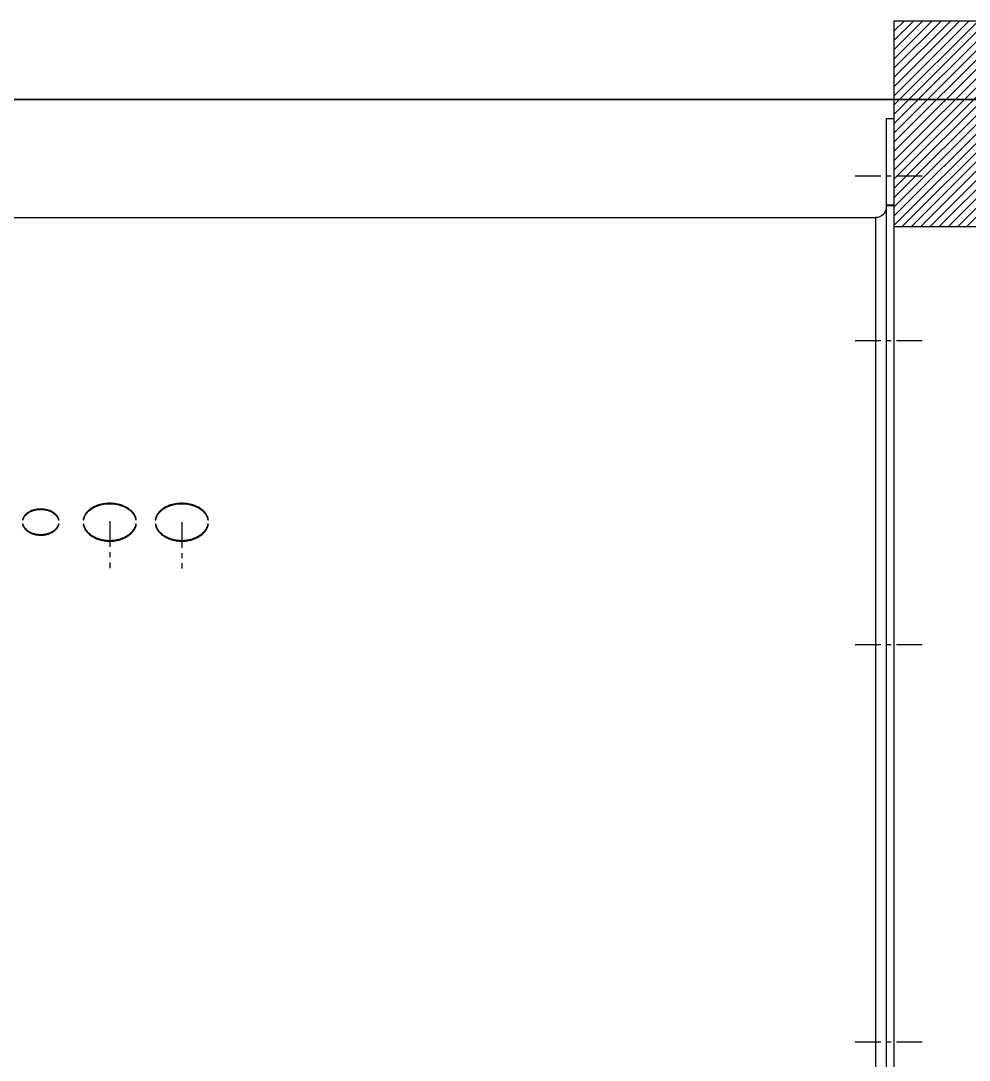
# Model space of a CAD drawing. Header units: millimetres. Extents: x -379292 to 1221486, y 92049 to 447512.
# Drawn here: x 180781 to 181241, y 276052 to 276557 of the extents above; entities that cross this region are included whole.
import ezdxf

# ---------------------------------------------------------------- set-up
doc = ezdxf.new("R2010")
doc.units = ezdxf.units.MM
doc.linetypes.add('CENTER', pattern=[2, 1.25, -0.25, 0.25, -0.25])
for name, color, linetype, lineweight in [('0-KRCN-SHT YAĞMURSUYUBORUSU-100', 3, 'PISSU_LINE50', 35), ('_Systemair', 3, 'Continuous', 30), ('_Systemair Ventilation Equipments', 7, 'Continuous', 30)]:
    doc.layers.add(name, color=color, linetype=linetype, lineweight=lineweight)
doc.styles.add('MUF', font='isocpeur.ttf')
doc.linetypes.add('PISSU_LINE50', pattern='A,50,-10,["C",MUF,S=10,R=0,X=1,Y=-5],0', length=60)

# ---------------------------------------------------------------- blocks, each defined once
blk = doc.blocks.new('RSA 1000')
at = {"layer": '_Systemair Ventilation Equipments'}
for p, q in [((9723.068, 3740.256), (9623.068, 3740.256)), ((9723.068, 3620.256), (9723.068, 3740.256))]:
    blk.add_line(p, q, dxfattribs=at)
at = {"layer": '_Systemair Ventilation Equipments', "color": 3, "linetype": 'Continuous'}
for p, q in [((9719.554, 3730.256), (9709.554, 3740.256)), ((9720.003, 3730.256), (9710.003, 3740.256)), ((9720.452, 3730.256), (9710.452, 3740.256)), ((9720.901, 3730.256), (9710.901, 3740.256)), ((9721.35, 3730.256), (9711.35, 3740.256)), ((9721.799, 3730.256), (9711.799, 3740.256)), ((9722.248, 3730.256), (9712.248, 3740.256)), ((9722.697, 3730.256), (9712.697, 3740.256)), ((9723.068, 3730.333), (9713.146, 3740.256)), ((9723.068, 3730.782), (9713.595, 3740.256)), ((9723.068, 3731.231), (9714.044, 3740.256)), ((9723.068, 3731.68), (9714.493, 3740.256)), ((9723.068, 3732.129), (9714.942, 3740.256)), ((9723.068, 3732.578), (9715.391, 3740.256)), ((9723.068, 3733.027), (9715.84, 3740.256)), ((9723.068, 3733.476), (9716.289, 3740.256)), ((9723.068, 3733.925), (9716.738, 3740.256)), ((9723.068, 3734.374), (9717.187, 3740.256)), ((9723.068, 3734.823), (9717.636, 3740.256)), ((9723.068, 3735.273), (9718.085, 3740.256)), ((9723.068, 3735.722), (9718.534, 3740.256)), ((9723.068, 3736.171), (9718.983, 3740.256)), ((9723.068, 3736.62), (9719.432, 3740.256)), ((9723.068, 3737.069), (9719.881, 3740.256)), ((9723.068, 3737.518), (9720.33, 3740.256)), ((9723.068, 3737.967), (9720.779, 3740.256)), ((9723.068, 3738.416), (9721.228, 3740.256)), ((9723.068, 3738.865), (9721.677, 3740.256)), ((9723.068, 3739.314), (9722.126, 3740.256)), ((9723.068, 3739.763), (9722.575, 3740.256)), ((9723.068, 3740.212), (9723.024, 3740.256))]:
    blk.add_line(p, q, dxfattribs=at)
at = {"layer": '_Systemair Ventilation Equipments', "color": 7, "linetype": 'Continuous'}
blk.add_line((9623.068, 3730.256), (9723.068, 3730.256), dxfattribs=at)
blk = doc.blocks.new('AXC 1000 L')
at = {"layer": '_Systemair Ventilation Equipments'}
for p, q in [((9987.764, 3625.006), (9987.764, 3735.506)), ((9988.164, 3735.506), (9988.164, 3625.006))]:
    blk.add_line(p, q, dxfattribs=at)
at = {"layer": '_Systemair Ventilation Equipments', "color": 7, "linetype": 'Continuous'}
for p, q in [((9988.164, 3735.506), (9987.764, 3735.506)), ((9987.764, 3731.302), (9988.164, 3731.302)), ((9988.164, 3731.298), (9987.764, 3731.298)), ((10030.764, 3730.706), (9988.664, 3730.706)), ((10021.775, 3716.739), (10021.825, 3716.756)), ((10021.825, 3716.756), (10021.875, 3716.771)), ((10021.887, 3716.752), (10021.837, 3716.737)), ((10021.875, 3716.771), (10021.927, 3716.785)), ((10021.938, 3716.765), (10021.887, 3716.752)), ((10021.927, 3716.785), (10021.98, 3716.797)), ((10021.99, 3716.777), (10021.938, 3716.765)), ((10021.98, 3716.797), (10022.033, 3716.807)), ((10022.042, 3716.788), (10021.99, 3716.777)), ((10022.033, 3716.807), (10022.087, 3716.816)), ((10022.095, 3716.796), (10022.042, 3716.788)), ((10022.087, 3716.816), (10022.142, 3716.824)), ((10022.148, 3716.803), (10022.095, 3716.796)), ((10022.142, 3716.824), (10022.197, 3716.829)), ((10022.202, 3716.809), (10022.148, 3716.803)), ((10022.197, 3716.829), (10022.253, 3716.834)), ((10022.256, 3716.813), (10022.202, 3716.809)), ((10022.253, 3716.834), (10022.308, 3716.836)), ((10022.31, 3716.815), (10022.256, 3716.813)), ((10022.308, 3716.836), (10022.364, 3716.837)), ((10022.364, 3716.816), (10022.31, 3716.815)), ((10022.364, 3716.837), (10022.419, 3716.836)), ((10022.418, 3716.815), (10022.364, 3716.816)), ((10022.472, 3716.813), (10022.418, 3716.815)), ((10022.419, 3716.836), (10022.475, 3716.834)), ((10022.527, 3716.809), (10022.472, 3716.813)), ((10022.475, 3716.834), (10022.53, 3716.829)), ((10022.58, 3716.803), (10022.527, 3716.809)), ((10022.53, 3716.829), (10022.585, 3716.824)), ((10022.634, 3716.796), (10022.58, 3716.803)), ((10022.585, 3716.824), (10022.64, 3716.816)), ((10022.687, 3716.787), (10022.634, 3716.796)), ((10022.64, 3716.816), (10022.694, 3716.807)), ((10022.739, 3716.777), (10022.687, 3716.787)), ((10022.694, 3716.807), (10022.748, 3716.797)), ((10022.79, 3716.765), (10022.739, 3716.777)), ((10022.748, 3716.797), (10022.8, 3716.785)), ((10022.841, 3716.752), (10022.79, 3716.765)), ((10022.8, 3716.785), (10022.852, 3716.771)), ((10022.89, 3716.737), (10022.841, 3716.752)), ((10022.852, 3716.771), (10022.904, 3716.756)), ((10022.904, 3716.756), (10022.954, 3716.739)), ((10025.275, 3716.739), (10025.325, 3716.756)), ((10025.325, 3716.756), (10025.375, 3716.771)), ((10025.387, 3716.752), (10025.337, 3716.737)), ((10025.375, 3716.771), (10025.427, 3716.785)), ((10025.438, 3716.765), (10025.387, 3716.752)), ((10025.427, 3716.785), (10025.48, 3716.797)), ((10025.49, 3716.777), (10025.438, 3716.765)), ((10025.48, 3716.797), (10025.533, 3716.807)), ((10025.542, 3716.788), (10025.49, 3716.777)), ((10025.533, 3716.807), (10025.587, 3716.816)), ((10025.595, 3716.796), (10025.542, 3716.788)), ((10025.587, 3716.816), (10025.642, 3716.824)), ((10025.648, 3716.803), (10025.595, 3716.796)), ((10025.642, 3716.824), (10025.697, 3716.829)), ((10025.702, 3716.809), (10025.648, 3716.803)), ((10025.697, 3716.829), (10025.753, 3716.834)), ((10025.756, 3716.813), (10025.702, 3716.809)), ((10025.753, 3716.834), (10025.808, 3716.836)), ((10025.81, 3716.815), (10025.756, 3716.813)), ((10025.808, 3716.836), (10025.864, 3716.837)), ((10025.864, 3716.816), (10025.81, 3716.815)), ((10025.864, 3716.837), (10025.919, 3716.836)), ((10025.918, 3716.815), (10025.864, 3716.816)), ((10025.972, 3716.813), (10025.918, 3716.815)), ((10025.919, 3716.836), (10025.975, 3716.834)), ((10026.027, 3716.809), (10025.972, 3716.813)), ((10025.975, 3716.834), (10026.03, 3716.829)), ((10026.08, 3716.803), (10026.027, 3716.809)), ((10026.03, 3716.829), (10026.085, 3716.824)), ((10026.134, 3716.796), (10026.08, 3716.803)), ((10026.085, 3716.824), (10026.14, 3716.816)), ((10026.187, 3716.787), (10026.134, 3716.796)), ((10026.14, 3716.816), (10026.194, 3716.807)), ((10026.239, 3716.777), (10026.187, 3716.787)), ((10026.194, 3716.807), (10026.248, 3716.797)), ((10026.29, 3716.765), (10026.239, 3716.777)), ((10026.248, 3716.797), (10026.3, 3716.785)), ((10026.341, 3716.752), (10026.29, 3716.765)), ((10026.3, 3716.785), (10026.352, 3716.771)), ((10026.39, 3716.737), (10026.341, 3716.752)), ((10026.352, 3716.771), (10026.404, 3716.756)), ((10026.404, 3716.756), (10026.454, 3716.739)), ((10021.134, 3716.226), (10021.153, 3716.263)), ((10021.153, 3716.263), (10021.174, 3716.298)), ((10021.182, 3716.257), (10021.164, 3716.222)), ((10021.174, 3716.298), (10021.198, 3716.334)), ((10021.203, 3716.292), (10021.182, 3716.257)), ((10021.198, 3716.334), (10021.223, 3716.368)), ((10021.227, 3716.327), (10021.203, 3716.292)), ((10021.223, 3716.368), (10021.251, 3716.402)), ((10021.252, 3716.361), (10021.227, 3716.327)), ((10021.251, 3716.402), (10021.281, 3716.434)), ((10021.279, 3716.393), (10021.252, 3716.361)), ((10021.308, 3716.425), (10021.279, 3716.393)), ((10021.281, 3716.434), (10021.313, 3716.466)), ((10021.339, 3716.456), (10021.308, 3716.425)), ((10021.313, 3716.466), (10021.347, 3716.497)), ((10021.372, 3716.486), (10021.339, 3716.456)), ((10021.347, 3716.497), (10021.383, 3716.527)), ((10021.406, 3716.515), (10021.372, 3716.486)), ((10021.383, 3716.527), (10021.42, 3716.556)), ((10021.443, 3716.542), (10021.406, 3716.515)), ((10021.42, 3716.556), (10021.459, 3716.583)), ((10021.481, 3716.569), (10021.443, 3716.542)), ((10021.459, 3716.583), (10021.5, 3716.609)), ((10021.521, 3716.595), (10021.481, 3716.569)), ((10021.5, 3716.609), (10021.542, 3716.634)), ((10021.562, 3716.619), (10021.521, 3716.595)), ((10021.542, 3716.634), (10021.585, 3716.658)), ((10021.605, 3716.642), (10021.562, 3716.619)), ((10021.585, 3716.658), (10021.631, 3716.68)), ((10021.649, 3716.664), (10021.605, 3716.642)), ((10021.631, 3716.68), (10021.678, 3716.702)), ((10021.694, 3716.684), (10021.649, 3716.664)), ((10021.678, 3716.702), (10021.726, 3716.721)), ((10021.741, 3716.703), (10021.694, 3716.684)), ((10021.726, 3716.721), (10021.775, 3716.739)), ((10021.788, 3716.721), (10021.741, 3716.703)), ((10021.837, 3716.737), (10021.788, 3716.721)), ((10022.939, 3716.721), (10022.89, 3716.737)), ((10022.987, 3716.703), (10022.939, 3716.721)), ((10022.954, 3716.739), (10023.003, 3716.721)), ((10023.034, 3716.684), (10022.987, 3716.703)), ((10023.003, 3716.721), (10023.051, 3716.701)), ((10023.079, 3716.664), (10023.034, 3716.684)), ((10023.051, 3716.701), (10023.097, 3716.681)), ((10023.123, 3716.642), (10023.079, 3716.664)), ((10023.097, 3716.681), (10023.142, 3716.658)), ((10023.166, 3716.619), (10023.123, 3716.642)), ((10023.142, 3716.658), (10023.186, 3716.635)), ((10023.207, 3716.595), (10023.166, 3716.619)), ((10023.186, 3716.635), (10023.228, 3716.61)), ((10023.247, 3716.569), (10023.207, 3716.595)), ((10023.228, 3716.61), (10023.269, 3716.583)), ((10023.285, 3716.542), (10023.247, 3716.569)), ((10023.269, 3716.583), (10023.308, 3716.556)), ((10023.321, 3716.514), (10023.285, 3716.542)), ((10023.308, 3716.556), (10023.345, 3716.527)), ((10023.356, 3716.485), (10023.321, 3716.514)), ((10023.345, 3716.527), (10023.381, 3716.498)), ((10023.389, 3716.455), (10023.356, 3716.485)), ((10023.381, 3716.498), (10023.414, 3716.467)), ((10023.421, 3716.424), (10023.389, 3716.455)), ((10023.414, 3716.467), (10023.446, 3716.435)), ((10023.45, 3716.392), (10023.421, 3716.424)), ((10023.446, 3716.435), (10023.476, 3716.403)), ((10023.477, 3716.359), (10023.45, 3716.392)), ((10023.476, 3716.403), (10023.503, 3716.369)), ((10023.502, 3716.326), (10023.477, 3716.359)), ((10023.525, 3716.292), (10023.502, 3716.326)), ((10023.503, 3716.369), (10023.529, 3716.335)), ((10023.546, 3716.257), (10023.525, 3716.292)), ((10023.529, 3716.335), (10023.553, 3716.299)), ((10023.565, 3716.221), (10023.546, 3716.257)), ((10023.553, 3716.299), (10023.574, 3716.263)), ((10023.574, 3716.263), (10023.594, 3716.226)), ((10024.634, 3716.226), (10024.653, 3716.263)), ((10024.653, 3716.263), (10024.674, 3716.298)), ((10024.682, 3716.257), (10024.664, 3716.222)), ((10024.674, 3716.298), (10024.698, 3716.334)), ((10024.703, 3716.292), (10024.682, 3716.257)), ((10024.698, 3716.334), (10024.723, 3716.368)), ((10024.727, 3716.327), (10024.703, 3716.292)), ((10024.723, 3716.368), (10024.751, 3716.402)), ((10024.752, 3716.361), (10024.727, 3716.327)), ((10024.751, 3716.402), (10024.781, 3716.434)), ((10024.779, 3716.393), (10024.752, 3716.361)), ((10024.808, 3716.425), (10024.779, 3716.393)), ((10024.781, 3716.434), (10024.813, 3716.466)), ((10024.839, 3716.456), (10024.808, 3716.425)), ((10024.813, 3716.466), (10024.847, 3716.497)), ((10024.872, 3716.486), (10024.839, 3716.456)), ((10024.847, 3716.497), (10024.883, 3716.527)), ((10024.906, 3716.515), (10024.872, 3716.486)), ((10024.883, 3716.527), (10024.92, 3716.556)), ((10024.943, 3716.542), (10024.906, 3716.515)), ((10024.92, 3716.556), (10024.959, 3716.583)), ((10024.981, 3716.569), (10024.943, 3716.542)), ((10024.959, 3716.583), (10025, 3716.609)), ((10025.021, 3716.595), (10024.981, 3716.569)), ((10025, 3716.609), (10025.042, 3716.634)), ((10025.062, 3716.619), (10025.021, 3716.595)), ((10025.042, 3716.634), (10025.085, 3716.658)), ((10025.105, 3716.642), (10025.062, 3716.619)), ((10025.085, 3716.658), (10025.131, 3716.68)), ((10025.149, 3716.664), (10025.105, 3716.642)), ((10025.131, 3716.68), (10025.178, 3716.702)), ((10025.194, 3716.684), (10025.149, 3716.664)), ((10025.178, 3716.702), (10025.226, 3716.721)), ((10025.241, 3716.703), (10025.194, 3716.684)), ((10025.226, 3716.721), (10025.275, 3716.739)), ((10025.288, 3716.721), (10025.241, 3716.703)), ((10025.337, 3716.737), (10025.288, 3716.721)), ((10026.439, 3716.721), (10026.39, 3716.737)), ((10026.487, 3716.703), (10026.439, 3716.721)), ((10026.454, 3716.739), (10026.503, 3716.721)), ((10026.534, 3716.684), (10026.487, 3716.703)), ((10026.503, 3716.721), (10026.551, 3716.701)), ((10026.579, 3716.664), (10026.534, 3716.684)), ((10026.551, 3716.701), (10026.597, 3716.681)), ((10026.623, 3716.642), (10026.579, 3716.664)), ((10026.597, 3716.681), (10026.642, 3716.658)), ((10026.666, 3716.619), (10026.623, 3716.642)), ((10026.642, 3716.658), (10026.686, 3716.635)), ((10026.707, 3716.595), (10026.666, 3716.619)), ((10026.686, 3716.635), (10026.728, 3716.61)), ((10026.747, 3716.569), (10026.707, 3716.595)), ((10026.728, 3716.61), (10026.769, 3716.583)), ((10026.785, 3716.542), (10026.747, 3716.569)), ((10026.769, 3716.583), (10026.808, 3716.556)), ((10026.821, 3716.514), (10026.785, 3716.542)), ((10026.808, 3716.556), (10026.845, 3716.527)), ((10026.856, 3716.485), (10026.821, 3716.514)), ((10026.845, 3716.527), (10026.881, 3716.498)), ((10026.889, 3716.455), (10026.856, 3716.485)), ((10026.881, 3716.498), (10026.914, 3716.467)), ((10026.921, 3716.424), (10026.889, 3716.455)), ((10026.914, 3716.467), (10026.946, 3716.435)), ((10026.95, 3716.392), (10026.921, 3716.424)), ((10026.946, 3716.435), (10026.976, 3716.403)), ((10026.977, 3716.359), (10026.95, 3716.392)), ((10026.976, 3716.403), (10027.003, 3716.369)), ((10027.002, 3716.326), (10026.977, 3716.359)), ((10027.025, 3716.292), (10027.002, 3716.326)), ((10027.003, 3716.369), (10027.029, 3716.335)), ((10027.046, 3716.257), (10027.025, 3716.292)), ((10027.029, 3716.335), (10027.053, 3716.299)), ((10027.065, 3716.221), (10027.046, 3716.257)), ((10027.053, 3716.299), (10027.074, 3716.263)), ((10027.074, 3716.263), (10027.094, 3716.226)), ((10028.422, 3716.231), (10028.443, 3716.256)), ((10028.443, 3716.256), (10028.466, 3716.281)), ((10028.471, 3716.248), (10028.45, 3716.223)), ((10028.466, 3716.281), (10028.49, 3716.306)), ((10028.492, 3716.271), (10028.471, 3716.248)), ((10028.49, 3716.306), (10028.516, 3716.329)), ((10028.516, 3716.294), (10028.492, 3716.271)), ((10028.516, 3716.329), (10028.543, 3716.351)), ((10028.54, 3716.317), (10028.516, 3716.294)), ((10028.567, 3716.338), (10028.54, 3716.317)), ((10028.543, 3716.351), (10028.572, 3716.373)), ((10028.594, 3716.359), (10028.567, 3716.338)), ((10028.572, 3716.373), (10028.602, 3716.393)), ((10028.623, 3716.378), (10028.594, 3716.359)), ((10028.602, 3716.393), (10028.633, 3716.412)), ((10028.654, 3716.397), (10028.623, 3716.378)), ((10028.633, 3716.412), (10028.666, 3716.431)), ((10028.685, 3716.415), (10028.654, 3716.397)), ((10028.666, 3716.431), (10028.7, 3716.448)), ((10028.718, 3716.431), (10028.685, 3716.415)), ((10028.7, 3716.448), (10028.735, 3716.464)), ((10028.751, 3716.447), (10028.718, 3716.431)), ((10028.735, 3716.464), (10028.771, 3716.479)), ((10028.786, 3716.461), (10028.751, 3716.447)), ((10028.771, 3716.479), (10028.808, 3716.493)), ((10028.822, 3716.474), (10028.786, 3716.461)), ((10028.808, 3716.493), (10028.846, 3716.506)), ((10028.858, 3716.486), (10028.822, 3716.474)), ((10028.846, 3716.506), (10028.885, 3716.517)), ((10028.896, 3716.497), (10028.858, 3716.486)), ((10028.885, 3716.517), (10028.924, 3716.527)), ((10028.934, 3716.507), (10028.896, 3716.497)), ((10028.924, 3716.527), (10028.964, 3716.536)), ((10028.973, 3716.516), (10028.934, 3716.507)), ((10028.964, 3716.536), (10029.005, 3716.543)), ((10029.013, 3716.523), (10028.973, 3716.516)), ((10029.005, 3716.543), (10029.046, 3716.549)), ((10029.052, 3716.529), (10029.013, 3716.523)), ((10029.046, 3716.549), (10029.088, 3716.554)), ((10029.092, 3716.533), (10029.052, 3716.529)), ((10029.088, 3716.554), (10029.13, 3716.557)), ((10029.133, 3716.537), (10029.092, 3716.533)), ((10029.13, 3716.557), (10029.172, 3716.559)), ((10029.173, 3716.539), (10029.133, 3716.537)), ((10029.172, 3716.559), (10029.214, 3716.56)), ((10029.214, 3716.539), (10029.173, 3716.539)), ((10029.214, 3716.56), (10029.256, 3716.559)), ((10029.255, 3716.539), (10029.214, 3716.539)), ((10029.295, 3716.537), (10029.255, 3716.539)), ((10029.256, 3716.559), (10029.298, 3716.557)), ((10029.336, 3716.533), (10029.295, 3716.537)), ((10029.298, 3716.557), (10029.34, 3716.554)), ((10029.376, 3716.529), (10029.336, 3716.533)), ((10029.34, 3716.554), (10029.382, 3716.549)), ((10029.416, 3716.523), (10029.376, 3716.529)), ((10029.382, 3716.549), (10029.423, 3716.543)), ((10029.455, 3716.516), (10029.416, 3716.523)), ((10029.423, 3716.543), (10029.464, 3716.536)), ((10029.494, 3716.507), (10029.455, 3716.516)), ((10029.464, 3716.536), (10029.504, 3716.527)), ((10029.532, 3716.497), (10029.494, 3716.507)), ((10029.504, 3716.527), (10029.544, 3716.517)), ((10029.569, 3716.487), (10029.532, 3716.497)), ((10029.544, 3716.517), (10029.583, 3716.505)), ((10029.605, 3716.475), (10029.569, 3716.487)), ((10029.583, 3716.505), (10029.621, 3716.493)), ((10029.641, 3716.461), (10029.605, 3716.475)), ((10029.621, 3716.493), (10029.658, 3716.479)), ((10029.675, 3716.447), (10029.641, 3716.461)), ((10029.658, 3716.479), (10029.694, 3716.464)), ((10029.709, 3716.432), (10029.675, 3716.447)), ((10029.694, 3716.464), (10029.729, 3716.448)), ((10029.742, 3716.415), (10029.709, 3716.432)), ((10029.729, 3716.448), (10029.762, 3716.43)), ((10029.774, 3716.397), (10029.742, 3716.415)), ((10029.762, 3716.43), (10029.795, 3716.412)), ((10029.804, 3716.379), (10029.774, 3716.397)), ((10029.795, 3716.412), (10029.827, 3716.392)), ((10029.833, 3716.359), (10029.804, 3716.379)), ((10029.827, 3716.392), (10029.857, 3716.372)), ((10029.86, 3716.339), (10029.833, 3716.359)), ((10029.857, 3716.372), (10029.885, 3716.351)), ((10029.887, 3716.317), (10029.86, 3716.339)), ((10029.885, 3716.351), (10029.913, 3716.328)), ((10029.912, 3716.295), (10029.887, 3716.317)), ((10029.935, 3716.272), (10029.912, 3716.295)), ((10029.913, 3716.328), (10029.938, 3716.305)), ((10029.957, 3716.248), (10029.935, 3716.272)), ((10029.938, 3716.305), (10029.962, 3716.281)), ((10029.978, 3716.223), (10029.957, 3716.248)), ((10029.962, 3716.281), (10029.985, 3716.256)), ((10029.985, 3716.256), (10030.006, 3716.231)), ((10021.073, 3716.035), (10021.08, 3716.074)), ((10021.103, 3716.035), (10021.073, 3716.035)), ((10021.073, 3715.823), (10021.103, 3715.823)), ((10021.08, 3715.784), (10021.073, 3715.823)), ((10021.08, 3716.074), (10021.09, 3716.113)), ((10021.09, 3715.745), (10021.08, 3715.784)), ((10021.09, 3716.113), (10021.102, 3716.151)), ((10021.103, 3715.706), (10021.09, 3715.745)), ((10021.102, 3716.151), (10021.117, 3716.188)), ((10021.11, 3716.074), (10021.103, 3716.035)), ((10021.103, 3715.823), (10021.103, 3715.706)), ((10021.103, 3715.823), (10021.11, 3715.785)), ((10021.12, 3716.111), (10021.11, 3716.074)), ((10021.11, 3715.785), (10021.12, 3715.747)), ((10021.117, 3716.188), (10021.134, 3716.226)), ((10021.133, 3716.149), (10021.12, 3716.111)), ((10021.12, 3715.747), (10021.132, 3715.71)), ((10021.147, 3716.185), (10021.133, 3716.149)), ((10021.164, 3716.222), (10021.147, 3716.185)), ((10023.581, 3716.185), (10023.565, 3716.221)), ((10023.596, 3716.148), (10023.581, 3716.185)), ((10023.594, 3716.226), (10023.611, 3716.189)), ((10023.595, 3715.709), (10023.607, 3715.747)), ((10023.608, 3716.111), (10023.596, 3716.148)), ((10023.607, 3715.747), (10023.617, 3715.785)), ((10023.617, 3716.073), (10023.608, 3716.111)), ((10023.611, 3716.189), (10023.625, 3716.152)), ((10023.625, 3716.035), (10023.617, 3716.073)), ((10023.617, 3715.785), (10023.625, 3715.823)), ((10023.625, 3716.152), (10023.638, 3716.113)), ((10023.655, 3716.035), (10023.625, 3716.035)), ((10023.625, 3715.706), (10023.625, 3715.823)), ((10023.625, 3715.823), (10023.655, 3715.823)), ((10023.638, 3715.745), (10023.625, 3715.707)), ((10023.638, 3716.113), (10023.648, 3716.075)), ((10023.648, 3715.784), (10023.638, 3715.745)), ((10023.648, 3716.075), (10023.655, 3716.035)), ((10023.655, 3715.823), (10023.648, 3715.784)), ((10024.573, 3716.035), (10024.58, 3716.074)), ((10024.603, 3716.035), (10024.573, 3716.035)), ((10024.573, 3715.823), (10024.603, 3715.823)), ((10024.58, 3715.784), (10024.573, 3715.823)), ((10024.58, 3716.074), (10024.59, 3716.113)), ((10024.59, 3715.745), (10024.58, 3715.784)), ((10024.59, 3716.113), (10024.602, 3716.151)), ((10024.603, 3715.706), (10024.59, 3715.745)), ((10024.602, 3716.151), (10024.617, 3716.188)), ((10024.61, 3716.074), (10024.603, 3716.035)), ((10024.603, 3715.823), (10024.603, 3715.706)), ((10024.603, 3715.823), (10024.61, 3715.785)), ((10024.62, 3716.111), (10024.61, 3716.074)), ((10024.61, 3715.785), (10024.62, 3715.747)), ((10024.617, 3716.188), (10024.634, 3716.226)), ((10024.633, 3716.149), (10024.62, 3716.111)), ((10024.62, 3715.747), (10024.632, 3715.71)), ((10024.647, 3716.185), (10024.633, 3716.149)), ((10024.664, 3716.222), (10024.647, 3716.185)), ((10027.081, 3716.185), (10027.065, 3716.221)), ((10027.096, 3716.148), (10027.081, 3716.185)), ((10027.094, 3716.226), (10027.111, 3716.189)), ((10027.095, 3715.709), (10027.107, 3715.747)), ((10027.108, 3716.111), (10027.096, 3716.148)), ((10027.107, 3715.747), (10027.117, 3715.785)), ((10027.117, 3716.073), (10027.108, 3716.111)), ((10027.111, 3716.189), (10027.125, 3716.152)), ((10027.125, 3716.035), (10027.117, 3716.073)), ((10027.117, 3715.785), (10027.125, 3715.823)), ((10027.125, 3716.152), (10027.138, 3716.113)), ((10027.155, 3716.035), (10027.125, 3716.035)), ((10027.125, 3715.706), (10027.125, 3715.823)), ((10027.125, 3715.823), (10027.155, 3715.823)), ((10027.138, 3715.745), (10027.125, 3715.707)), ((10027.138, 3716.113), (10027.148, 3716.075)), ((10027.148, 3715.784), (10027.138, 3715.745)), ((10027.148, 3716.075), (10027.155, 3716.035)), ((10027.155, 3715.823), (10027.148, 3715.784)), ((10028.327, 3716.035), (10028.335, 3716.065)), ((10028.357, 3716.035), (10028.327, 3716.035)), ((10028.327, 3715.823), (10028.357, 3715.823)), ((10028.335, 3715.794), (10028.327, 3715.823)), ((10028.335, 3716.065), (10028.344, 3716.093)), ((10028.345, 3715.764), (10028.335, 3715.794)), ((10028.344, 3716.093), (10028.356, 3716.122)), ((10028.356, 3715.736), (10028.345, 3715.764)), ((10028.356, 3716.122), (10028.37, 3716.15)), ((10028.37, 3715.707), (10028.356, 3715.736)), ((10028.365, 3716.064), (10028.357, 3716.035)), ((10028.357, 3715.823), (10028.357, 3715.735)), ((10028.357, 3715.823), (10028.365, 3715.795)), ((10028.375, 3716.091), (10028.365, 3716.064)), ((10028.365, 3715.795), (10028.375, 3715.767)), ((10028.37, 3716.15), (10028.385, 3716.177)), ((10028.386, 3716.119), (10028.375, 3716.091)), ((10028.375, 3715.767), (10028.386, 3715.739)), ((10028.385, 3716.177), (10028.403, 3716.204)), ((10028.4, 3716.146), (10028.386, 3716.119)), ((10028.386, 3715.739), (10028.4, 3715.712)), ((10028.415, 3716.172), (10028.4, 3716.146)), ((10028.403, 3716.204), (10028.422, 3716.231)), ((10028.432, 3716.198), (10028.415, 3716.172)), ((10028.45, 3716.223), (10028.432, 3716.198)), ((10029.996, 3716.198), (10029.978, 3716.223)), ((10030.013, 3716.172), (10029.996, 3716.198)), ((10030.006, 3716.231), (10030.025, 3716.204)), ((10030.028, 3716.145), (10030.013, 3716.172)), ((10030.025, 3716.204), (10030.042, 3716.178)), ((10030.042, 3716.118), (10030.028, 3716.145)), ((10030.028, 3715.712), (10030.041, 3715.739)), ((10030.041, 3715.739), (10030.053, 3715.767)), ((10030.042, 3716.178), (10030.058, 3716.15)), ((10030.053, 3716.091), (10030.042, 3716.118)), ((10030.063, 3716.063), (10030.053, 3716.091)), ((10030.053, 3715.767), (10030.063, 3715.795)), ((10030.058, 3716.15), (10030.071, 3716.122)), ((10030.072, 3715.736), (10030.058, 3715.708)), ((10030.071, 3716.035), (10030.063, 3716.063)), ((10030.063, 3715.795), (10030.071, 3715.823)), ((10030.071, 3716.122), (10030.083, 3716.094)), ((10030.101, 3716.035), (10030.071, 3716.035)), ((10030.071, 3715.735), (10030.071, 3715.823)), ((10030.071, 3715.823), (10030.101, 3715.823)), ((10030.083, 3715.765), (10030.072, 3715.736)), ((10030.083, 3716.094), (10030.093, 3716.065)), ((10030.093, 3715.794), (10030.083, 3715.765)), ((10030.093, 3716.065), (10030.101, 3716.035)), ((10030.101, 3715.823), (10030.093, 3715.794)), ((10021.117, 3715.668), (10021.103, 3715.706)), ((10021.134, 3715.63), (10021.117, 3715.668)), ((10021.132, 3715.71), (10021.147, 3715.672)), ((10021.153, 3715.593), (10021.134, 3715.63)), ((10021.147, 3715.672), (10021.163, 3715.635)), ((10021.175, 3715.556), (10021.153, 3715.593)), ((10021.163, 3715.635), (10021.182, 3715.599)), ((10021.199, 3715.52), (10021.175, 3715.556)), ((10021.182, 3715.599), (10021.203, 3715.563)), ((10021.224, 3715.484), (10021.199, 3715.52)), ((10021.203, 3715.563), (10021.226, 3715.528)), ((10021.252, 3715.45), (10021.224, 3715.484)), ((10021.226, 3715.528), (10021.251, 3715.494)), ((10021.251, 3715.494), (10021.278, 3715.461)), ((10021.282, 3715.416), (10021.252, 3715.45)), ((10021.278, 3715.461), (10021.307, 3715.428)), ((10021.313, 3715.384), (10021.282, 3715.416)), ((10021.307, 3715.428), (10021.339, 3715.396)), ((10021.347, 3715.352), (10021.313, 3715.384)), ((10021.339, 3715.396), (10021.372, 3715.365)), ((10021.382, 3715.322), (10021.347, 3715.352)), ((10021.372, 3715.365), (10021.407, 3715.334)), ((10021.42, 3715.292), (10021.382, 3715.322)), ((10021.407, 3715.334), (10021.443, 3715.306)), ((10021.459, 3715.263), (10021.42, 3715.292)), ((10021.443, 3715.306), (10021.481, 3715.278)), ((10021.5, 3715.236), (10021.459, 3715.263)), ((10021.481, 3715.278), (10021.521, 3715.251)), ((10021.542, 3715.21), (10021.5, 3715.236)), ((10021.521, 3715.251), (10021.562, 3715.226)), ((10023.166, 3715.226), (10023.207, 3715.251)), ((10023.228, 3715.236), (10023.186, 3715.21)), ((10023.207, 3715.251), (10023.247, 3715.278)), ((10023.269, 3715.263), (10023.228, 3715.236)), ((10023.247, 3715.278), (10023.285, 3715.306)), ((10023.308, 3715.292), (10023.269, 3715.263)), ((10023.285, 3715.306), (10023.322, 3715.335)), ((10023.345, 3715.321), (10023.308, 3715.292)), ((10023.322, 3715.335), (10023.356, 3715.364)), ((10023.381, 3715.352), (10023.345, 3715.321)), ((10023.356, 3715.364), (10023.389, 3715.395)), ((10023.415, 3715.384), (10023.381, 3715.352)), ((10023.389, 3715.395), (10023.42, 3715.427)), ((10023.447, 3715.417), (10023.415, 3715.384)), ((10023.42, 3715.427), (10023.449, 3715.459)), ((10023.477, 3715.451), (10023.447, 3715.417)), ((10023.449, 3715.459), (10023.476, 3715.493)), ((10023.476, 3715.493), (10023.501, 3715.528)), ((10023.504, 3715.485), (10023.477, 3715.451)), ((10023.501, 3715.528), (10023.524, 3715.563)), ((10023.53, 3715.521), (10023.504, 3715.485)), ((10023.524, 3715.563), (10023.546, 3715.599)), ((10023.553, 3715.556), (10023.53, 3715.521)), ((10023.546, 3715.599), (10023.564, 3715.635)), ((10023.575, 3715.593), (10023.553, 3715.556)), ((10023.564, 3715.635), (10023.581, 3715.672)), ((10023.594, 3715.63), (10023.575, 3715.593)), ((10023.581, 3715.672), (10023.595, 3715.709)), ((10023.611, 3715.668), (10023.594, 3715.63)), ((10023.625, 3715.707), (10023.611, 3715.668)), ((10024.617, 3715.668), (10024.603, 3715.706)), ((10024.634, 3715.63), (10024.617, 3715.668)), ((10024.632, 3715.71), (10024.647, 3715.672)), ((10024.653, 3715.593), (10024.634, 3715.63)), ((10024.647, 3715.672), (10024.663, 3715.635)), ((10024.675, 3715.556), (10024.653, 3715.593)), ((10024.663, 3715.635), (10024.682, 3715.599)), ((10024.699, 3715.52), (10024.675, 3715.556)), ((10024.682, 3715.599), (10024.703, 3715.563)), ((10024.724, 3715.484), (10024.699, 3715.52)), ((10024.703, 3715.563), (10024.726, 3715.528)), ((10024.752, 3715.45), (10024.724, 3715.484)), ((10024.726, 3715.528), (10024.751, 3715.494)), ((10024.751, 3715.494), (10024.778, 3715.461)), ((10024.782, 3715.416), (10024.752, 3715.45)), ((10024.778, 3715.461), (10024.807, 3715.428)), ((10024.813, 3715.384), (10024.782, 3715.416)), ((10024.807, 3715.428), (10024.839, 3715.396)), ((10024.847, 3715.352), (10024.813, 3715.384)), ((10024.839, 3715.396), (10024.872, 3715.365)), ((10024.882, 3715.322), (10024.847, 3715.352)), ((10024.872, 3715.365), (10024.907, 3715.334)), ((10024.92, 3715.292), (10024.882, 3715.322)), ((10024.907, 3715.334), (10024.943, 3715.306)), ((10024.959, 3715.263), (10024.92, 3715.292)), ((10024.943, 3715.306), (10024.981, 3715.278)), ((10025, 3715.236), (10024.959, 3715.263)), ((10024.981, 3715.278), (10025.021, 3715.251)), ((10025.042, 3715.21), (10025, 3715.236)), ((10025.021, 3715.251), (10025.062, 3715.226)), ((10026.666, 3715.226), (10026.707, 3715.251)), ((10026.728, 3715.236), (10026.686, 3715.21)), ((10026.707, 3715.251), (10026.747, 3715.278)), ((10026.769, 3715.263), (10026.728, 3715.236)), ((10026.747, 3715.278), (10026.785, 3715.306)), ((10026.808, 3715.292), (10026.769, 3715.263)), ((10026.785, 3715.306), (10026.822, 3715.335)), ((10026.845, 3715.321), (10026.808, 3715.292)), ((10026.822, 3715.335), (10026.856, 3715.364)), ((10026.881, 3715.352), (10026.845, 3715.321)), ((10026.856, 3715.364), (10026.889, 3715.395)), ((10026.915, 3715.384), (10026.881, 3715.352)), ((10026.889, 3715.395), (10026.92, 3715.427)), ((10026.947, 3715.417), (10026.915, 3715.384)), ((10026.92, 3715.427), (10026.949, 3715.459)), ((10026.977, 3715.451), (10026.947, 3715.417)), ((10026.949, 3715.459), (10026.976, 3715.493)), ((10026.976, 3715.493), (10027.001, 3715.528)), ((10027.004, 3715.485), (10026.977, 3715.451)), ((10027.001, 3715.528), (10027.024, 3715.563)), ((10027.03, 3715.521), (10027.004, 3715.485)), ((10027.024, 3715.563), (10027.046, 3715.599)), ((10027.053, 3715.556), (10027.03, 3715.521)), ((10027.046, 3715.599), (10027.064, 3715.635)), ((10027.075, 3715.593), (10027.053, 3715.556)), ((10027.064, 3715.635), (10027.081, 3715.672)), ((10027.094, 3715.63), (10027.075, 3715.593)), ((10027.081, 3715.672), (10027.095, 3715.709)), ((10027.111, 3715.668), (10027.094, 3715.63)), ((10027.125, 3715.707), (10027.111, 3715.668)), ((10028.386, 3715.68), (10028.37, 3715.707)), ((10028.403, 3715.652), (10028.386, 3715.68)), ((10028.4, 3715.712), (10028.415, 3715.685)), ((10028.422, 3715.626), (10028.403, 3715.652)), ((10028.415, 3715.685), (10028.432, 3715.659)), ((10028.443, 3715.6), (10028.422, 3715.626)), ((10028.432, 3715.659), (10028.45, 3715.633)), ((10028.465, 3715.574), (10028.443, 3715.6)), ((10028.45, 3715.633), (10028.471, 3715.608)), ((10028.489, 3715.55), (10028.465, 3715.574)), ((10028.471, 3715.608), (10028.493, 3715.584)), ((10028.515, 3715.526), (10028.489, 3715.55)), ((10028.493, 3715.584), (10028.516, 3715.56)), ((10028.542, 3715.504), (10028.515, 3715.526)), ((10028.516, 3715.56), (10028.541, 3715.537)), ((10028.541, 3715.537), (10028.568, 3715.515)), ((10028.57, 3715.482), (10028.542, 3715.504)), ((10028.568, 3715.515), (10028.595, 3715.494)), ((10028.6, 3715.461), (10028.57, 3715.482)), ((10028.595, 3715.494), (10028.624, 3715.474)), ((10028.632, 3715.441), (10028.6, 3715.461)), ((10028.624, 3715.474), (10028.654, 3715.455)), ((10028.665, 3715.422), (10028.632, 3715.441)), ((10028.654, 3715.455), (10028.686, 3715.437)), ((10028.698, 3715.404), (10028.665, 3715.422)), ((10028.686, 3715.437), (10028.719, 3715.42)), ((10028.733, 3715.387), (10028.698, 3715.404)), ((10028.719, 3715.42), (10028.752, 3715.404)), ((10028.769, 3715.372), (10028.733, 3715.387)), ((10028.752, 3715.404), (10028.787, 3715.389)), ((10028.806, 3715.358), (10028.769, 3715.372)), ((10028.787, 3715.389), (10028.823, 3715.376)), ((10028.845, 3715.344), (10028.806, 3715.358)), ((10028.823, 3715.376), (10028.859, 3715.363)), ((10028.884, 3715.333), (10028.845, 3715.344)), ((10028.859, 3715.363), (10028.896, 3715.352)), ((10028.923, 3715.322), (10028.884, 3715.333)), ((10028.896, 3715.352), (10028.934, 3715.342)), ((10028.964, 3715.313), (10028.923, 3715.322)), ((10028.934, 3715.342), (10028.973, 3715.333)), ((10029.005, 3715.305), (10028.964, 3715.313)), ((10028.973, 3715.333), (10029.012, 3715.326)), ((10029.046, 3715.299), (10029.005, 3715.305)), ((10029.012, 3715.326), (10029.052, 3715.32)), ((10029.087, 3715.294), (10029.046, 3715.299)), ((10029.052, 3715.32), (10029.092, 3715.315)), ((10029.129, 3715.29), (10029.087, 3715.294)), ((10029.092, 3715.315), (10029.133, 3715.312)), ((10029.171, 3715.288), (10029.129, 3715.29)), ((10029.133, 3715.312), (10029.173, 3715.31)), ((10029.214, 3715.287), (10029.171, 3715.288)), ((10029.173, 3715.31), (10029.214, 3715.309)), ((10029.214, 3715.309), (10029.255, 3715.31)), ((10029.256, 3715.288), (10029.214, 3715.287)), ((10029.255, 3715.31), (10029.295, 3715.312)), ((10029.298, 3715.29), (10029.256, 3715.288)), ((10029.295, 3715.312), (10029.336, 3715.315)), ((10029.34, 3715.294), (10029.298, 3715.29)), ((10029.336, 3715.315), (10029.376, 3715.32)), ((10029.382, 3715.299), (10029.34, 3715.294)), ((10029.376, 3715.32), (10029.415, 3715.326)), ((10029.423, 3715.305), (10029.382, 3715.299)), ((10029.415, 3715.326), (10029.455, 3715.333)), ((10029.464, 3715.313), (10029.423, 3715.305)), ((10029.455, 3715.333), (10029.493, 3715.342)), ((10029.504, 3715.322), (10029.464, 3715.313)), ((10029.493, 3715.342), (10029.532, 3715.352)), ((10029.543, 3715.332), (10029.504, 3715.322)), ((10029.532, 3715.352), (10029.569, 3715.364)), ((10029.582, 3715.344), (10029.543, 3715.332)), ((10029.569, 3715.364), (10029.606, 3715.376)), ((10029.62, 3715.357), (10029.582, 3715.344)), ((10029.606, 3715.376), (10029.642, 3715.39)), ((10029.657, 3715.371), (10029.62, 3715.357)), ((10029.642, 3715.39), (10029.677, 3715.405)), ((10029.693, 3715.387), (10029.657, 3715.371)), ((10029.677, 3715.405), (10029.71, 3715.421)), ((10029.728, 3715.403), (10029.693, 3715.387)), ((10029.71, 3715.421), (10029.743, 3715.438)), ((10029.762, 3715.421), (10029.728, 3715.403)), ((10029.743, 3715.438), (10029.774, 3715.456)), ((10029.795, 3715.44), (10029.762, 3715.421)), ((10029.774, 3715.456), (10029.805, 3715.475)), ((10029.826, 3715.46), (10029.795, 3715.44)), ((10029.805, 3715.475), (10029.834, 3715.495)), ((10029.856, 3715.481), (10029.826, 3715.46)), ((10029.834, 3715.495), (10029.861, 3715.516)), ((10029.885, 3715.503), (10029.856, 3715.481)), ((10029.861, 3715.516), (10029.888, 3715.538)), ((10029.912, 3715.526), (10029.885, 3715.503)), ((10029.888, 3715.538), (10029.912, 3715.561)), ((10029.912, 3715.561), (10029.936, 3715.584)), ((10029.938, 3715.55), (10029.912, 3715.526)), ((10029.936, 3715.584), (10029.957, 3715.608)), ((10029.963, 3715.575), (10029.938, 3715.55)), ((10029.957, 3715.608), (10029.977, 3715.633)), ((10029.985, 3715.6), (10029.963, 3715.575)), ((10029.977, 3715.633), (10029.996, 3715.659)), ((10030.006, 3715.626), (10029.985, 3715.6)), ((10029.996, 3715.659), (10030.013, 3715.685)), ((10030.025, 3715.653), (10030.006, 3715.626)), ((10030.013, 3715.685), (10030.028, 3715.712)), ((10030.042, 3715.68), (10030.025, 3715.653)), ((10030.058, 3715.708), (10030.042, 3715.68)), ((10021.586, 3715.185), (10021.542, 3715.21)), ((10021.562, 3715.226), (10021.605, 3715.202)), ((10021.631, 3715.162), (10021.586, 3715.185)), ((10021.605, 3715.202), (10021.649, 3715.179)), ((10021.677, 3715.14), (10021.631, 3715.162)), ((10021.649, 3715.179), (10021.695, 3715.158)), ((10021.725, 3715.12), (10021.677, 3715.14)), ((10021.695, 3715.158), (10021.742, 3715.138)), ((10021.774, 3715.101), (10021.725, 3715.12)), ((10021.742, 3715.138), (10021.789, 3715.12)), ((10021.824, 3715.083), (10021.774, 3715.101)), ((10021.789, 3715.12), (10021.838, 3715.103)), ((10021.875, 3715.067), (10021.824, 3715.083)), ((10021.838, 3715.103), (10021.888, 3715.087)), ((10021.927, 3715.053), (10021.875, 3715.067)), ((10021.888, 3715.087), (10021.938, 3715.073)), ((10021.98, 3715.04), (10021.927, 3715.053)), ((10021.938, 3715.073), (10021.99, 3715.061)), ((10022.033, 3715.029), (10021.98, 3715.04)), ((10021.99, 3715.061), (10022.042, 3715.05)), ((10022.087, 3715.02), (10022.033, 3715.029)), ((10022.042, 3715.05), (10022.095, 3715.041)), ((10022.142, 3715.012), (10022.087, 3715.02)), ((10022.095, 3715.041), (10022.148, 3715.033)), ((10022.197, 3715.006), (10022.142, 3715.012)), ((10022.148, 3715.033), (10022.202, 3715.028)), ((10022.253, 3715.002), (10022.197, 3715.006)), ((10022.202, 3715.028), (10022.256, 3715.023)), ((10022.308, 3714.999), (10022.253, 3715.002)), ((10022.256, 3715.023), (10022.31, 3715.021)), ((10022.364, 3714.998), (10022.308, 3714.999)), ((10022.31, 3715.021), (10022.364, 3715.02)), ((10022.364, 3715.02), (10022.418, 3715.021)), ((10022.419, 3714.999), (10022.364, 3714.998)), ((10022.418, 3715.021), (10022.472, 3715.023)), ((10022.475, 3715.002), (10022.419, 3714.999)), ((10022.472, 3715.023), (10022.526, 3715.028)), ((10022.53, 3715.006), (10022.475, 3715.002)), ((10022.526, 3715.028), (10022.58, 3715.034)), ((10022.585, 3715.012), (10022.53, 3715.006)), ((10022.58, 3715.034), (10022.634, 3715.041)), ((10022.64, 3715.02), (10022.585, 3715.012)), ((10022.634, 3715.041), (10022.687, 3715.05)), ((10022.694, 3715.029), (10022.64, 3715.02)), ((10022.687, 3715.05), (10022.739, 3715.061)), ((10022.748, 3715.04), (10022.694, 3715.029)), ((10022.739, 3715.061), (10022.79, 3715.073)), ((10022.8, 3715.053), (10022.748, 3715.04)), ((10022.79, 3715.073), (10022.841, 3715.087)), ((10022.852, 3715.067), (10022.8, 3715.053)), ((10022.841, 3715.087), (10022.891, 3715.103)), ((10022.903, 3715.083), (10022.852, 3715.067)), ((10022.891, 3715.103), (10022.94, 3715.12)), ((10022.953, 3715.1), (10022.903, 3715.083)), ((10022.94, 3715.12), (10022.988, 3715.139)), ((10023.002, 3715.119), (10022.953, 3715.1)), ((10022.988, 3715.139), (10023.034, 3715.158)), ((10023.05, 3715.14), (10023.002, 3715.119)), ((10023.034, 3715.158), (10023.079, 3715.18)), ((10023.097, 3715.162), (10023.05, 3715.14)), ((10023.079, 3715.18), (10023.123, 3715.202)), ((10023.142, 3715.185), (10023.097, 3715.162)), ((10023.123, 3715.202), (10023.166, 3715.226)), ((10023.186, 3715.21), (10023.142, 3715.185)), ((10025.086, 3715.185), (10025.042, 3715.21)), ((10025.062, 3715.226), (10025.105, 3715.202)), ((10025.131, 3715.162), (10025.086, 3715.185)), ((10025.105, 3715.202), (10025.149, 3715.179)), ((10025.177, 3715.14), (10025.131, 3715.162)), ((10025.149, 3715.179), (10025.195, 3715.158)), ((10025.225, 3715.12), (10025.177, 3715.14)), ((10025.195, 3715.158), (10025.242, 3715.138)), ((10025.274, 3715.101), (10025.225, 3715.12)), ((10025.242, 3715.138), (10025.289, 3715.12)), ((10025.324, 3715.083), (10025.274, 3715.101)), ((10025.289, 3715.12), (10025.338, 3715.103)), ((10025.375, 3715.067), (10025.324, 3715.083)), ((10025.338, 3715.103), (10025.388, 3715.087)), ((10025.427, 3715.053), (10025.375, 3715.067)), ((10025.388, 3715.087), (10025.438, 3715.073)), ((10025.48, 3715.04), (10025.427, 3715.053)), ((10025.438, 3715.073), (10025.49, 3715.061)), ((10025.533, 3715.029), (10025.48, 3715.04)), ((10025.49, 3715.061), (10025.542, 3715.05)), ((10025.587, 3715.02), (10025.533, 3715.029)), ((10025.542, 3715.05), (10025.595, 3715.041)), ((10025.642, 3715.012), (10025.587, 3715.02)), ((10025.595, 3715.041), (10025.648, 3715.033)), ((10025.697, 3715.006), (10025.642, 3715.012)), ((10025.648, 3715.033), (10025.702, 3715.028)), ((10025.753, 3715.002), (10025.697, 3715.006)), ((10025.702, 3715.028), (10025.756, 3715.023)), ((10025.808, 3714.999), (10025.753, 3715.002)), ((10025.756, 3715.023), (10025.81, 3715.021)), ((10025.864, 3714.998), (10025.808, 3714.999)), ((10025.81, 3715.021), (10025.864, 3715.02)), ((10025.864, 3715.02), (10025.918, 3715.021)), ((10025.919, 3714.999), (10025.864, 3714.998)), ((10025.918, 3715.021), (10025.972, 3715.023)), ((10025.975, 3715.002), (10025.919, 3714.999)), ((10025.972, 3715.023), (10026.026, 3715.028)), ((10026.03, 3715.006), (10025.975, 3715.002)), ((10026.026, 3715.028), (10026.08, 3715.034)), ((10026.085, 3715.012), (10026.03, 3715.006)), ((10026.08, 3715.034), (10026.134, 3715.041)), ((10026.14, 3715.02), (10026.085, 3715.012)), ((10026.134, 3715.041), (10026.187, 3715.05)), ((10026.194, 3715.029), (10026.14, 3715.02)), ((10026.187, 3715.05), (10026.239, 3715.061)), ((10026.248, 3715.04), (10026.194, 3715.029)), ((10026.239, 3715.061), (10026.29, 3715.073)), ((10026.3, 3715.053), (10026.248, 3715.04)), ((10026.29, 3715.073), (10026.341, 3715.087)), ((10026.352, 3715.067), (10026.3, 3715.053)), ((10026.341, 3715.087), (10026.391, 3715.103)), ((10026.403, 3715.083), (10026.352, 3715.067)), ((10026.391, 3715.103), (10026.44, 3715.12)), ((10026.453, 3715.1), (10026.403, 3715.083)), ((10026.44, 3715.12), (10026.488, 3715.139)), ((10026.502, 3715.119), (10026.453, 3715.1)), ((10026.488, 3715.139), (10026.534, 3715.158)), ((10026.55, 3715.14), (10026.502, 3715.119)), ((10026.534, 3715.158), (10026.579, 3715.18)), ((10026.597, 3715.162), (10026.55, 3715.14)), ((10026.579, 3715.18), (10026.623, 3715.202)), ((10026.642, 3715.185), (10026.597, 3715.162)), ((10026.623, 3715.202), (10026.666, 3715.226)), ((10026.686, 3715.21), (10026.642, 3715.185))]:
    blk.add_line(p, q, dxfattribs=at)
at = {"layer": '_Systemair Ventilation Equipments', "color": 2, "linetype": 'CENTER'}
for p, q in [((9989.664, 3732.728), (9986.264, 3732.728)), ((9989.664, 3724.739), (9986.264, 3724.739)), ((10022.364, 3715.924), (10022.364, 3713.676)), ((10025.864, 3715.971), (10025.864, 3713.694)), ((9989.664, 3709.979), (9986.264, 3709.979)), ((9989.664, 3690.693), (9986.264, 3690.693))]:
    blk.add_line(p, q, dxfattribs=at)
at = {"layer": '_Systemair Ventilation Equipments', "color": 9, "linetype": 'Continuous'}
for p, q in [((9988.664, 3726.868), (9988.664, 3730.706)), ((9988.664, 3629.806), (9988.664, 3726.864))]:
    blk.add_line(p, q, dxfattribs=at)
at = {"layer": '_Systemair Ventilation Equipments', "color": 7, "linetype": 'Continuous'}
blk.add_arc((9988.664, 3731.206), 0.5, 183, 270, dxfattribs=at)
blk = doc.blocks.new('wdsdfgf')
at = {"layer": '_Systemair Ventilation Equipments', "xscale": 10, "yscale": 10, "zscale": 10}
for name, p in [('AXC 1000 L', (-1170.87, -21481.39)), ('RSA 1000', (1476.09, -21481.39))]:
    blk.add_blockref(name, p, dxfattribs=at)
blk = doc.blocks.new('OtoParkBodrumKatMimari')
at = {"layer": '_Systemair', "color": 7, "xscale": -1}
blk.add_blockref('wdsdfgf', (228263.66, 159817.03), dxfattribs=at)
blk = doc.blocks.new('A$Cbceac246')
at = {"layer": '0-KRCN-SHT YAĞMURSUYUBORUSU-100'}
blk.add_line((5810.063, 17540.001, 0), (6536.753, 17540.001, 0), dxfattribs=at)

msp = doc.modelspace()

# ---------------------------------------------------------------- block references
at = {"color": 8}
msp.add_blockref('OtoParkBodrumKatMimari', (51648.05, 100818.76), dxfattribs=at)

# ---------------------------------------------------------------- next in the draw order: block references
at = {"color": 30, "xscale": 10, "yscale": 10, "zscale": 10}
msp.add_blockref('A$Cbceac246', (121948.05, 101118.76), dxfattribs=at)

doc.saveas('drawing.dxf')
